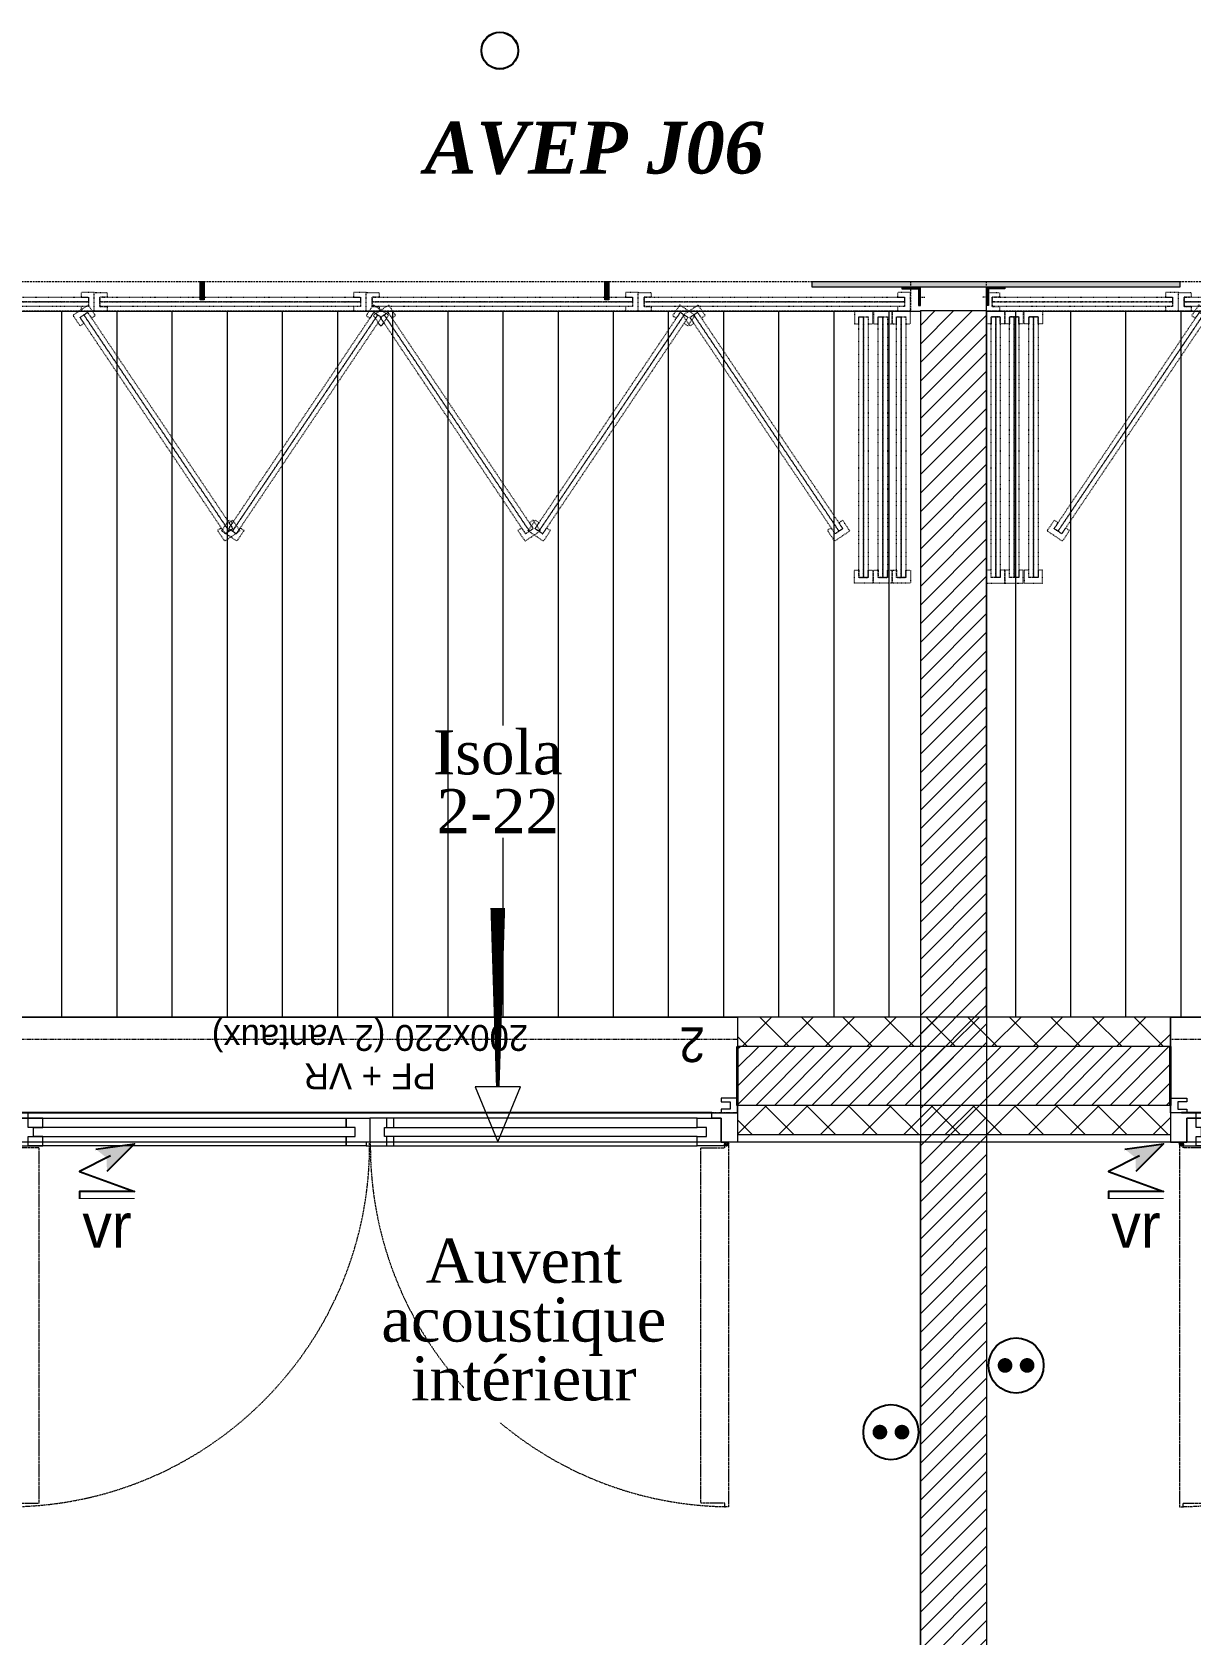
# Model space of a CAD drawing. Header units: centimetres. Extents: x 2191 to 12545, y -680 to 18662.
# Drawn here: x 9674.2 to 9989.4, y 9558.4 to 9994.3 of the extents above; entities that cross this region are included whole.
import ezdxf

# ---------------------------------------------------------------- set-up
doc = ezdxf.new("R2010")
doc.units = ezdxf.units.CM
for name, pattern in [('ACAD_ISO03W100', [0.295276, 0.11811, -0.177165]), ('INTERROMPU2', [0.75, 0.5, -0.25]), ('Style de ligne -11', [0.347222, 0.20828, -0.138942]), ('Style de ligne -12', [0.164042, 0.054681, -0.109361]), ('Style de ligne -13', [0.147638, 0.098425, -0.049213]), ('Style de ligne -5', [0.20828, 0.069425, -0.138855])]:
    doc.linetypes.add(name, pattern=pattern)
for name, color, linetype in [('B Aménagement intérieur', 252, 'Continuous'), ('B GÈnÈral_Hatch', 252, 'Continuous'), ('B Général', 252, 'Continuous'), ('C ANNOTATIONS-prestations', 252, 'Continuous'), ('D SURFACES-shab', 252, 'Continuous'), ('Général', 252, 'Continuous'), ('prlm-EAU-EPEXT', 145, 'Continuous'), ('prlm-VMC', 93, 'Continuous')]:
    doc.layers.add(name, color=color, linetype=linetype)
doc.layers.add('B BATI-lumon', color=252, linetype='Continuous', lineweight=20)
doc.layers.add('prlm-ELEC-CFO', color=1, linetype='Continuous', lineweight=25)
doc.styles.add('Eurostile', font='Eurosti.TTF')
doc.styles.add('Eurostile (bold)', font='Eurostib.TTF')
doc.styles.add('prlm-eau-ep', font='timesbi.ttf', dxfattribs={"height": 18})
doc.styles.add('prlm-elec-cfo', font='comic.ttf', dxfattribs={"height": 12})
doc.styles.add('prlm-vmc', font='pala.ttf', dxfattribs={"height": 14})
doc.styles.add('Times New Roman (bold italic)', font='timesbi.ttf')
pattern_1 = [(225, (-631.107, 4809.0284), (5.656854, -5.656854), []), (315, (-631.107, 4809.0284), (-5.656854, -5.656854), [])]
pattern_2 = [(45, (-631.1073, 4809.0284), (2.4253472, -2.6458333), [])]

# ---------------------------------------------------------------- blocks, each defined once
blk = doc.blocks.new('Groupe-75-1')
at = {"layer": 'B BATI-lumon', "linetype": 'ACAD_ISO03W100', "lineweight": 5, "flags": 128}
for points in [[(10248.17, 5114.39), (10251.67, 5114.39), (10251.67, 5113.15), (10249.75, 5113.15), (10249.75, 5110.64), (10251.67, 5110.64), (10251.67, 5109.39), (10248.17, 5109.39), (10248.17, 5113.39), (10248.17, 5113.39)], [(10249.75, 5113.15), (10320.6, 5113.15), (10320.6, 5111.9), (10249.75, 5111.9)], [(10322.17, 5114.39), (10318.67, 5114.39), (10318.67, 5113.15), (10320.6, 5113.15), (10320.6, 5110.64), (10318.67, 5110.64), (10318.67, 5109.39), (10322.17, 5109.39), (10322.17, 5113.39), (10322.17, 5113.39)], [(10249.75, 5111.9), (10320.6, 5111.9), (10320.6, 5110.65), (10249.75, 5110.65)]]:
    blk.add_lwpolyline(points, close=True, dxfattribs=at)
blk = doc.blocks.new('Groupe-76-1')
at = {"layer": 'B BATI-lumon', "linetype": 'ACAD_ISO03W100', "lineweight": 5, "flags": 128}
for points in [[(10322.17, 5114.39), (10325.67, 5114.39), (10325.67, 5113.15), (10323.75, 5113.15), (10323.75, 5110.64), (10325.67, 5110.64), (10325.67, 5109.39), (10322.17, 5109.39), (10322.17, 5113.39), (10322.17, 5113.39)], [(10323.75, 5113.15), (10394.6, 5113.15), (10394.6, 5111.9), (10323.75, 5111.9)], [(10396.17, 5114.39), (10392.67, 5114.39), (10392.67, 5113.15), (10394.6, 5113.15), (10394.6, 5110.64), (10392.67, 5110.64), (10392.67, 5109.39), (10396.17, 5109.39), (10396.17, 5113.39), (10396.17, 5113.39)], [(10323.75, 5111.9), (10394.6, 5111.9), (10394.6, 5110.65), (10323.75, 5110.65)]]:
    blk.add_lwpolyline(points, close=True, dxfattribs=at)
blk = doc.blocks.new('Groupe-77-1')
at = {"layer": 'B BATI-lumon', "linetype": 'ACAD_ISO03W100', "lineweight": 5, "flags": 128}
for points in [[(10396.17, 5114.39), (10399.67, 5114.39), (10399.67, 5113.15), (10397.75, 5113.15), (10397.75, 5110.64), (10399.67, 5110.64), (10399.67, 5109.39), (10396.17, 5109.39), (10396.17, 5113.39), (10396.17, 5113.39)], [(10397.75, 5113.15), (10468.6, 5113.15), (10468.6, 5111.9), (10397.75, 5111.9)], [(10470.17, 5114.39), (10466.67, 5114.39), (10466.67, 5113.15), (10468.6, 5113.15), (10468.6, 5110.64), (10466.67, 5110.64), (10466.67, 5109.39), (10470.17, 5109.39), (10470.17, 5113.39), (10470.17, 5113.39)], [(10397.75, 5111.9), (10468.6, 5111.9), (10468.6, 5110.65), (10397.75, 5110.65)]]:
    blk.add_lwpolyline(points, close=True, dxfattribs=at)
blk = doc.blocks.new('Groupe-78-1')
at = {"layer": 'B BATI-lumon', "linetype": 'ACAD_ISO03W100', "lineweight": 5, "flags": 128}
for points in [[(10470.17, 5114.39), (10473.67, 5114.39), (10473.67, 5113.15), (10471.75, 5113.15), (10471.75, 5110.64), (10473.67, 5110.64), (10473.67, 5109.39), (10470.17, 5109.39), (10470.17, 5113.39), (10470.17, 5113.39)], [(10471.75, 5113.15), (10542.6, 5113.15), (10542.6, 5111.9), (10471.75, 5111.9)], [(10544.17, 5114.39), (10540.67, 5114.39), (10540.67, 5113.15), (10542.6, 5113.15), (10542.6, 5110.64), (10540.67, 5110.64), (10540.67, 5109.39), (10544.17, 5109.39), (10544.17, 5113.39), (10544.17, 5113.39)], [(10471.75, 5111.9), (10542.6, 5111.9), (10542.6, 5110.65), (10471.75, 5110.65)]]:
    blk.add_lwpolyline(points, close=True, dxfattribs=at)
blk = doc.blocks.new('Groupe-79-1')
at = {"layer": 'B BATI-lumon', "linetype": 'ACAD_ISO03W100', "lineweight": 5, "flags": 128}
for points in [[(10539.17, 5109.39), (10539.17, 5105.89), (10540.41, 5105.89), (10540.41, 5107.81), (10542.92, 5107.81), (10542.92, 5105.89), (10544.17, 5105.89), (10544.17, 5109.39), (10540.17, 5109.39), (10540.17, 5109.39)], [(10540.41, 5036.97), (10540.41, 5107.81), (10541.66, 5107.81), (10541.66, 5036.97)], [(10541.66, 5036.97), (10541.66, 5107.81), (10542.91, 5107.81), (10542.91, 5036.97)], [(10539.17, 5035.39), (10539.17, 5038.89), (10540.41, 5038.89), (10540.41, 5036.97), (10542.92, 5036.97), (10542.92, 5038.89), (10544.17, 5038.89), (10544.17, 5035.39), (10540.17, 5035.39), (10540.17, 5035.39)]]:
    blk.add_lwpolyline(points, close=True, dxfattribs=at)
blk = doc.blocks.new('Groupe-80-1')
at = {"layer": 'B BATI-lumon', "linetype": 'ACAD_ISO03W100', "lineweight": 5, "flags": 128}
for points in [[(10534.17, 5109.39), (10534.17, 5105.89), (10535.41, 5105.89), (10535.41, 5107.81), (10537.92, 5107.81), (10537.92, 5105.89), (10539.17, 5105.89), (10539.17, 5109.39), (10535.17, 5109.39), (10535.17, 5109.39)], [(10535.41, 5036.97), (10535.41, 5107.81), (10536.66, 5107.81), (10536.66, 5036.97)], [(10536.66, 5036.97), (10536.66, 5107.81), (10537.91, 5107.81), (10537.91, 5036.97)], [(10534.17, 5035.39), (10534.17, 5038.89), (10535.41, 5038.89), (10535.41, 5036.97), (10537.92, 5036.97), (10537.92, 5038.89), (10539.17, 5038.89), (10539.17, 5035.39), (10535.17, 5035.39), (10535.17, 5035.39)]]:
    blk.add_lwpolyline(points, close=True, dxfattribs=at)
blk = doc.blocks.new('Groupe-81-1')
at = {"layer": 'B BATI-lumon', "linetype": 'ACAD_ISO03W100', "lineweight": 5, "flags": 128}
for points in [[(10528.92, 5109.39), (10528.92, 5105.89), (10530.16, 5105.89), (10530.16, 5107.81), (10532.67, 5107.81), (10532.67, 5105.89), (10533.92, 5105.89), (10533.92, 5109.39), (10529.92, 5109.39), (10529.92, 5109.39)], [(10530.16, 5036.97), (10530.16, 5107.81), (10531.41, 5107.81), (10531.41, 5036.97)], [(10531.41, 5036.97), (10531.41, 5107.81), (10532.66, 5107.81), (10532.66, 5036.97)], [(10528.92, 5035.39), (10528.92, 5038.89), (10530.16, 5038.89), (10530.16, 5036.97), (10532.67, 5036.97), (10532.67, 5038.89), (10533.92, 5038.89), (10533.92, 5035.39), (10529.92, 5035.39), (10529.92, 5035.39)]]:
    blk.add_lwpolyline(points, close=True, dxfattribs=at)
blk = doc.blocks.new('Groupe-82-1')
at = {"layer": 'B BATI-lumon', "linetype": 'ACAD_ISO03W100', "lineweight": 5, "flags": 128}
for points in [[(10486.43, 5111.03), (10488.38, 5108.13), (10487.35, 5107.44), (10486.27, 5109.03), (10484.2, 5107.64), (10485.27, 5106.04), (10484.23, 5105.34), (10482.27, 5108.25), (10485.59, 5110.48), (10485.59, 5110.48)], [(10485.24, 5108.34), (10524.74, 5049.52), (10523.7, 5048.83), (10484.2, 5107.64)], [(10486.27, 5109.03), (10525.77, 5050.22), (10524.74, 5049.52), (10485.24, 5108.34)], [(10527.68, 5049.6), (10525.73, 5052.51), (10524.7, 5051.82), (10525.77, 5050.22), (10523.7, 5048.83), (10522.62, 5050.42), (10521.58, 5049.72), (10523.53, 5046.82), (10526.85, 5049.05), (10526.85, 5049.05)]]:
    blk.add_lwpolyline(points, close=True, dxfattribs=at)
blk = doc.blocks.new('Groupe-83-1')
at = {"layer": 'B BATI-lumon', "linetype": 'ACAD_ISO03W100', "lineweight": 5, "flags": 128}
for points in [[(10482.63, 5108.34), (10443.13, 5049.52), (10442.09, 5050.22), (10481.59, 5109.03)], [(10483.67, 5107.64), (10444.17, 5048.83), (10443.13, 5049.52), (10482.63, 5108.34)], [(10481.44, 5111.03), (10479.49, 5108.13), (10480.52, 5107.44), (10481.59, 5109.03), (10483.67, 5107.64), (10482.6, 5106.04), (10483.64, 5105.34), (10485.59, 5108.25), (10482.27, 5110.48), (10482.27, 5110.48)], [(10440.18, 5049.6), (10442.14, 5052.51), (10443.17, 5051.82), (10442.09, 5050.22), (10444.17, 5048.83), (10445.24, 5050.42), (10446.29, 5049.72), (10444.34, 5046.82), (10441.02, 5049.05), (10441.02, 5049.05)]]:
    blk.add_lwpolyline(points, close=True, dxfattribs=at)
blk = doc.blocks.new('Groupe-84-1')
at = {"layer": 'B BATI-lumon', "linetype": 'ACAD_ISO03W100', "lineweight": 5, "flags": 128}
for points in [[(10402.25, 5111.03), (10404.2, 5108.13), (10403.17, 5107.44), (10402.1, 5109.03), (10400.02, 5107.64), (10401.09, 5106.04), (10400.05, 5105.34), (10398.1, 5108.25), (10401.42, 5110.48), (10401.42, 5110.48)], [(10401.06, 5108.34), (10440.56, 5049.52), (10439.52, 5048.83), (10400.02, 5107.64)], [(10402.1, 5109.03), (10441.6, 5050.22), (10440.56, 5049.52), (10401.06, 5108.34)], [(10443.51, 5049.6), (10441.56, 5052.51), (10440.53, 5051.82), (10441.6, 5050.22), (10439.52, 5048.83), (10438.45, 5050.42), (10437.4, 5049.72), (10439.36, 5046.82), (10442.68, 5049.05), (10442.68, 5049.05)]]:
    blk.add_lwpolyline(points, close=True, dxfattribs=at)
blk = doc.blocks.new('Groupe-85-1')
at = {"layer": 'B BATI-lumon', "linetype": 'ACAD_ISO03W100', "lineweight": 5, "flags": 128}
for points in [[(10399.29, 5108.34), (10359.78, 5049.52), (10358.75, 5050.22), (10398.25, 5109.03)], [(10400.32, 5107.64), (10360.82, 5048.83), (10359.78, 5049.52), (10399.29, 5108.34)], [(10398.1, 5111.03), (10396.14, 5108.13), (10397.18, 5107.44), (10398.25, 5109.03), (10400.33, 5107.64), (10399.25, 5106.04), (10400.3, 5105.34), (10402.25, 5108.25), (10398.93, 5110.48), (10398.93, 5110.48)], [(10356.84, 5049.6), (10358.79, 5052.51), (10359.82, 5051.82), (10358.75, 5050.22), (10360.83, 5048.83), (10361.9, 5050.42), (10362.94, 5049.72), (10360.99, 5046.82), (10357.67, 5049.05), (10357.67, 5049.05)]]:
    blk.add_lwpolyline(points, close=True, dxfattribs=at)
blk = doc.blocks.new('Groupe-86-1')
at = {"layer": 'B BATI-lumon', "linetype": 'ACAD_ISO03W100', "lineweight": 5, "flags": 128}
for points in [[(10320.56, 5111.03), (10322.51, 5108.13), (10321.48, 5107.44), (10320.41, 5109.03), (10318.33, 5107.64), (10319.4, 5106.04), (10318.36, 5105.34), (10316.41, 5108.25), (10319.73, 5110.48), (10319.73, 5110.48)], [(10319.37, 5108.34), (10358.87, 5049.52), (10357.83, 5048.83), (10318.33, 5107.64)], [(10320.41, 5109.03), (10359.91, 5050.22), (10358.87, 5049.52), (10319.37, 5108.34)], [(10361.82, 5049.6), (10359.87, 5052.51), (10358.84, 5051.82), (10359.91, 5050.22), (10357.83, 5048.83), (10356.76, 5050.42), (10355.72, 5049.72), (10357.67, 5046.82), (10360.99, 5049.05), (10360.99, 5049.05)]]:
    blk.add_lwpolyline(points, close=True, dxfattribs=at)
blk = doc.blocks.new('Groupe-114-1')
at = {"layer": 'B BATI-lumon', "linetype": 'ACAD_ISO03W100', "lineweight": 5, "flags": 128}
for points in [[(10569.87, 5109.39), (10569.87, 5105.89), (10568.62, 5105.89), (10568.62, 5107.81), (10566.12, 5107.81), (10566.12, 5105.89), (10564.87, 5105.89), (10564.87, 5109.39), (10568.86, 5109.39), (10568.86, 5109.39)], [(10566.12, 5036.97), (10566.12, 5107.81), (10567.37, 5107.81), (10567.37, 5036.97)], [(10567.37, 5036.97), (10567.37, 5107.81), (10568.62, 5107.81), (10568.62, 5036.97)], [(10569.87, 5035.39), (10569.87, 5038.89), (10568.62, 5038.89), (10568.62, 5036.97), (10566.12, 5036.97), (10566.12, 5038.89), (10564.87, 5038.89), (10564.87, 5035.39), (10568.86, 5035.39), (10568.86, 5035.39)]]:
    blk.add_lwpolyline(points, close=True, dxfattribs=at)
blk = doc.blocks.new('Groupe-115-1')
at = {"layer": 'B BATI-lumon', "linetype": 'ACAD_ISO03W100', "lineweight": 5, "flags": 128}
for points in [[(10574.87, 5109.39), (10574.87, 5105.89), (10573.62, 5105.89), (10573.62, 5107.81), (10571.12, 5107.81), (10571.12, 5105.89), (10569.87, 5105.89), (10569.87, 5109.39), (10573.86, 5109.39), (10573.86, 5109.39)], [(10571.12, 5036.97), (10571.12, 5107.81), (10572.37, 5107.81), (10572.37, 5036.97)], [(10572.37, 5036.97), (10572.37, 5107.81), (10573.62, 5107.81), (10573.62, 5036.97)], [(10574.87, 5035.39), (10574.87, 5038.89), (10573.62, 5038.89), (10573.62, 5036.97), (10571.12, 5036.97), (10571.12, 5038.89), (10569.87, 5038.89), (10569.87, 5035.39), (10573.86, 5035.39), (10573.86, 5035.39)]]:
    blk.add_lwpolyline(points, close=True, dxfattribs=at)
blk = doc.blocks.new('Groupe-116-1')
at = {"layer": 'B BATI-lumon', "linetype": 'ACAD_ISO03W100', "lineweight": 5, "flags": 128}
for points in [[(10580.12, 5109.39), (10580.12, 5105.89), (10578.87, 5105.89), (10578.87, 5107.81), (10576.37, 5107.81), (10576.37, 5105.89), (10575.12, 5105.89), (10575.12, 5109.39), (10579.11, 5109.39), (10579.11, 5109.39)], [(10576.37, 5036.97), (10576.37, 5107.81), (10577.62, 5107.81), (10577.62, 5036.97)], [(10577.62, 5036.97), (10577.62, 5107.81), (10578.87, 5107.81), (10578.87, 5036.97)], [(10580.12, 5035.39), (10580.12, 5038.89), (10578.87, 5038.89), (10578.87, 5036.97), (10576.37, 5036.97), (10576.37, 5038.89), (10575.12, 5038.89), (10575.12, 5035.39), (10579.11, 5035.39), (10579.11, 5035.39)]]:
    blk.add_lwpolyline(points, close=True, dxfattribs=at)
blk = doc.blocks.new('Groupe-117-1')
at = {"layer": 'B BATI-lumon', "linetype": 'ACAD_ISO03W100', "lineweight": 5, "flags": 128}
for points in [[(10623.8, 5108.34), (10584.3, 5049.52), (10583.26, 5050.22), (10622.76, 5109.03)], [(10624.84, 5107.64), (10585.34, 5048.83), (10584.3, 5049.52), (10623.8, 5108.34)], [(10622.61, 5111.03), (10620.66, 5108.13), (10621.69, 5107.44), (10622.76, 5109.03), (10624.84, 5107.64), (10623.77, 5106.04), (10624.81, 5105.34), (10626.76, 5108.25), (10623.44, 5110.48), (10623.44, 5110.48)], [(10581.35, 5049.6), (10583.31, 5052.51), (10584.34, 5051.82), (10583.26, 5050.22), (10585.34, 5048.83), (10586.41, 5050.42), (10587.46, 5049.72), (10585.5, 5046.82), (10582.18, 5049.05), (10582.18, 5049.05)]]:
    blk.add_lwpolyline(points, close=True, dxfattribs=at)
blk = doc.blocks.new('Groupe-122-1')
at = {"layer": 'B BATI-lumon', "linetype": 'ACAD_ISO03W100', "lineweight": 5, "flags": 128}
for points in [[(10617.04, 5114.39), (10620.54, 5114.39), (10620.54, 5113.15), (10618.62, 5113.15), (10618.62, 5110.64), (10620.54, 5110.64), (10620.54, 5109.39), (10617.04, 5109.39), (10617.04, 5113.39), (10617.04, 5113.39)], [(10618.62, 5113.15), (10689.46, 5113.15), (10689.46, 5111.9), (10618.62, 5111.9)], [(10691.04, 5114.39), (10687.54, 5114.39), (10687.54, 5113.15), (10689.46, 5113.15), (10689.46, 5110.64), (10687.54, 5110.64), (10687.54, 5109.39), (10691.04, 5109.39), (10691.04, 5113.39), (10691.04, 5113.39)], [(10618.62, 5111.9), (10689.46, 5111.9), (10689.46, 5110.65), (10618.62, 5110.65)]]:
    blk.add_lwpolyline(points, close=True, dxfattribs=at)
blk = doc.blocks.new('Groupe-123-1')
at = {"layer": 'B BATI-lumon', "linetype": 'ACAD_ISO03W100', "lineweight": 5, "flags": 128}
for points in [[(10564.87, 5114.39), (10568.37, 5114.39), (10568.37, 5113.15), (10566.44, 5113.15), (10566.44, 5110.64), (10568.37, 5110.64), (10568.37, 5109.39), (10564.87, 5109.39), (10564.87, 5113.39), (10564.87, 5113.39)], [(10566.44, 5113.15), (10615.46, 5113.15), (10615.46, 5111.9), (10566.44, 5111.9)], [(10617.04, 5114.39), (10613.54, 5114.39), (10613.54, 5113.15), (10615.46, 5113.15), (10615.46, 5110.64), (10613.54, 5110.64), (10613.54, 5109.39), (10617.04, 5109.39), (10617.04, 5113.39), (10617.04, 5113.39)], [(10566.44, 5111.9), (10615.46, 5111.9), (10615.46, 5110.65), (10566.44, 5110.65)]]:
    blk.add_lwpolyline(points, close=True, dxfattribs=at)
blk = doc.blocks.new('Groupe-124-1')
at = {"layer": 'B GÈnÈral_Hatch', "linetype": 'Continuous', "lineweight": 0, "true_color": 0xdddddd}
for points in [[(10351.03, 5117.39), (10352.13, 5117.39), (10352.13, 5112.39), (10351.03, 5112.39)], [(10461.03, 5117.39), (10462.13, 5117.39), (10462.13, 5112.39), (10461.03, 5112.39)]]:
    blk.add_hatch(color=254, dxfattribs=at).paths.add_polyline_path(points)
at = {"layer": 'B Général', "color": 7, "linetype": 'INTERROMPU2', "lineweight": 13, "flags": 128}
for points in [[(9810.48, 5117.39), (10544.17, 5117.39), (10544.17, 5109.39), (9810.48, 5109.39)], [(10564.87, 5117.39), (11283.04, 5117.39), (11283.04, 5109.39), (10564.87, 5109.39)]]:
    blk.add_lwpolyline(points, close=True, dxfattribs=at)
at = {"layer": 'B Général', "color": 7, "linetype": 'Continuous', "lineweight": 5, "flags": 128}
for points in [[(10351.03, 5117.39), (10352.13, 5117.39), (10352.13, 5112.39), (10351.03, 5112.39)], [(10461.03, 5117.39), (10462.13, 5117.39), (10462.13, 5112.39), (10461.03, 5112.39)]]:
    blk.add_lwpolyline(points, close=True, dxfattribs=at)
at = {"layer": 'B BATI-lumon'}
for name in ['Groupe-75-1', 'Groupe-76-1', 'Groupe-77-1', 'Groupe-78-1', 'Groupe-123-1', 'Groupe-122-1', 'Groupe-86-1', 'Groupe-85-1', 'Groupe-84-1', 'Groupe-83-1', 'Groupe-82-1', 'Groupe-81-1', 'Groupe-80-1', 'Groupe-79-1', 'Groupe-114-1', 'Groupe-115-1', 'Groupe-116-1', 'Groupe-117-1']:
    blk.add_blockref(name, (0, 0), dxfattribs=at)
blk = doc.blocks.new('Groupe-133-1')
at = {"layer": 'B Général', "color": 7, "linetype": 'Continuous', "lineweight": 5}
for p, q in [((10572.71, 5109.39), (10572.71, 4917.39)), ((10587.71, 5109.39), (10587.71, 4917.39)), ((10602.71, 5109.39), (10602.71, 4917.39)), ((10617.71, 5109.39), (10617.71, 4917.39)), ((10632.71, 5109.39), (10632.71, 4917.39)), ((10647.71, 5109.39), (10647.71, 4917.39)), ((10662.71, 5109.39), (10662.71, 4917.39)), ((10677.71, 5109.39), (10677.71, 4917.39)), ((10692.71, 5109.39), (10692.71, 4917.39)), ((10707.71, 5109.39), (10707.71, 4917.39)), ((10722.71, 5109.39), (10722.71, 4917.39)), ((10737.71, 5109.39), (10737.71, 4917.39)), ((10752.71, 5109.39), (10752.71, 4917.39)), ((10767.71, 5109.39), (10767.71, 4917.39)), ((10782.71, 5109.39), (10782.71, 4917.39)), ((10797.71, 5109.39), (10797.71, 4917.39)), ((10812.71, 5109.39), (10812.71, 4917.39)), ((10827.71, 5109.39), (10827.71, 4917.39)), ((10842.71, 5109.39), (10842.71, 4917.39)), ((10857.71, 5109.39), (10857.71, 4917.39)), ((10872.71, 5109.39), (10872.71, 4917.39)), ((10887.71, 5109.39), (10887.71, 4917.39)), ((10902.71, 5109.39), (10902.71, 4917.39)), ((10917.71, 5109.39), (10917.71, 4917.39)), ((10932.71, 5109.39), (10932.71, 4917.39)), ((10947.71, 5109.39), (10947.71, 4917.39)), ((10962.71, 5109.39), (10962.71, 4917.39)), ((10977.71, 5109.39), (10977.71, 4917.39)), ((10992.71, 5109.39), (10992.71, 4917.39)), ((11007.71, 5109.39), (11007.71, 4917.39)), ((11022.71, 5109.39), (11022.71, 4917.39)), ((11037.71, 5109.39), (11037.71, 4917.39)), ((11052.71, 5109.39), (11052.71, 4917.39)), ((11067.71, 5109.39), (11067.71, 4917.39)), ((11082.71, 5109.39), (11082.71, 4917.39)), ((11097.71, 5109.39), (11097.71, 4917.39)), ((11112.71, 5109.39), (11112.71, 4917.39)), ((11127.71, 5109.39), (11127.71, 4917.39)), ((11142.71, 5109.39), (11142.71, 4917.39)), ((11157.71, 5109.39), (11157.71, 4917.39)), ((11172.71, 5109.39), (11172.71, 4917.39)), ((11187.71, 5109.39), (11187.71, 4917.39)), ((11202.71, 5109.39), (11202.71, 4917.39)), ((11217.71, 5109.39), (11217.71, 4917.39)), ((11232.71, 5109.39), (11232.71, 4917.39)), ((11247.71, 5109.39), (11247.71, 4917.39)), ((11262.71, 5109.39), (11262.71, 4917.39)), ((11277.71, 5109.39), (11277.71, 4917.39))]:
    blk.add_line(p, q, dxfattribs=at)
at = {"layer": 'B Général', "color": 7, "linetype": 'Continuous', "lineweight": 5, "flags": 128}
blk.add_lwpolyline([(10564.87, 5109.39), (11283.04, 5109.39), (11283.04, 4917.39), (10564.87, 4917.39)], close=True, dxfattribs=at)
blk = doc.blocks.new('Groupe-139-1')
at = {"layer": 'D SURFACES-shab', "color": 1, "lineweight": 18, "true_color": 0xff0000, "flags": 128}
blk.add_lwpolyline([(10564.87, 4883.39), (10564.87, 4300.38), (10694.46, 4300.38), (10694.46, 4524.41), (10729.46, 4524.41), (10729.46, 4455.39), (10998.04, 4455.39), (10998.04, 4883.39)], close=True, dxfattribs=at)
blk = doc.blocks.new('T2 S307 (2D)')
at = {"layer": 'D SURFACES-shab', "color": 1, "lineweight": 18, "true_color": 0xff0000, "flags": 128}
blk.add_lwpolyline([(53.81, -225.58), (53.81, -285.49), (356.81, -285.59), (356.81, 291.51), (4.57, 291.51), (4.57, 34.39), (4.57, 34.39), (4.57, -30.61), (4.57, -30.61), (4.57, -158.57), (34.57, -158.57), (34.57, -225.59)], close=True, dxfattribs=at)
blk = doc.blocks.new('PF 200.220 + VR')
at = {"layer": 'B Général', "color": 7, "linetype": 'Continuous', "lineweight": 13}
for p, q in [((-100, 7), (-100, 17)), ((100, 7), (100, 17))]:
    blk.add_line(p, q, dxfattribs=at)
at = {"layer": 'B Général'}
blk.add_line((-93, 9), (97, 9), dxfattribs=at)
at = {"layer": 'B Général', "color": 7, "linetype": 'Continuous', "lineweight": 35}
for p, q in [((-100, 7), (-100, -9)), ((100, 7), (100, -9))]:
    blk.add_line(p, q, dxfattribs=at)
at = {"layer": 'B Général', "color": 7, "linetype": 'Style de ligne -13', "lineweight": 5, "flags": 128}
for points in [[(-97.5, 116.12), (-96.5, 116.12), (-96.5, 115.12), (-90, 115.12), (-90, 18.5), (-96.5, 18.5), (-96.5, 17.5), (-97.5, 17.5)], [(97.5, 116.12), (96.5, 116.12), (96.5, 115.12), (90, 115.12), (90, 18.5), (96.5, 18.5), (96.5, 17.5), (97.5, 17.5)]]:
    blk.add_lwpolyline(points, close=True, dxfattribs=at)
at = {"layer": 'B Général', "color": 7, "linetype": 'Continuous', "lineweight": 5, "flags": 128}
for points in [[(-89, 15.5), (-91.5, 15.5), (-91.5, 13), (-89, 13), (-89, 10.5), (-95.5, 10.5), (-95.5, 17), (-96.5, 17), (-96.5, 18), (-89, 18)], [(-6.5, 15.5), (-4, 15.5), (-4, 13), (-6.5, 13), (-6.5, 10.5), (0, 10.5), (0, 17), (1, 17), (1, 18), (-6.5, 18)], [(6.5, 15.5), (4, 15.5), (4, 13), (6.5, 13), (6.5, 10.5), (0, 10.5), (0, 17), (1, 17), (1, 18), (6.5, 18)], [(89, 15.5), (91.5, 15.5), (91.5, 13), (89, 13), (89, 10.5), (95.5, 10.5), (95.5, 17), (96.5, 17), (96.5, 18), (89, 18)]]:
    blk.add_lwpolyline(points, close=True, dxfattribs=at)
at = {"layer": 'B Général', "lineweight": 5, "flags": 128}
for points in [[(-4.5, 18), (-89, 18), (-89, 15.5), (-4.5, 15.5)], [(6.5, 18), (93, 18), (93, 15.5), (6.5, 15.5)], [(-93, 10.5), (-93, 9), (-100, 9), (-100, 17), (-95.5, 17), (-95.5, 10.5)], [(93, 10.5), (93, 9), (100, 9), (100, 17), (95.5, 17), (95.5, 10.5)], [(-100, 9), (-100, 5), (-95.5, 5), (-95.5, 6), (-98, 6), (-98, 8), (-95.5, 8), (-95.5, 9)], [(-4.5, 13), (-89, 13), (-89, 10.5), (-4.5, 10.5)], [(6.5, 13), (93, 13), (93, 10.5), (6.5, 10.5)], [(100, 9), (100, 5), (95.5, 5), (95.5, 6), (98, 6), (98, 8), (95.5, 8), (95.5, 9)]]:
    blk.add_lwpolyline(points, close=True, dxfattribs=at)
at = {"layer": 'B Général', "color": 7, "linetype": 'Style de ligne -11', "lineweight": 5, "flags": 128}
blk.add_lwpolyline([(-100, 9), (100, 9), (100, -11), (-100, -11)], close=True, dxfattribs=at)
at = {"layer": 'B Général', "lineweight": 13, "flags": 128}
blk.add_lwpolyline([(100, -9), (100, -17), (-100, -17), (-100, -9)], dxfattribs=at)
at = {"layer": 'B Général'}
for centre in [(-97, 17.5), (97, 17.5)]:
    blk.add_circle(centre, 0.5, dxfattribs=at)
at = {"layer": 'B Général', "color": 7, "linetype": 'Style de ligne -12', "lineweight": 5}
for centre, start, end in [((-98.46, 17.77), 359.5523, 89.0018), ((98.46, 17.77), 90.9982, 180.4485)]:
    blk.add_arc(centre, 98.37, start, end, dxfattribs=at)
at = {"layer": 'B Général', "insert": (0, 2.65), "char_height": 7.059, "attachment_point": 2, "rotation": 360, "line_spacing_factor": 0.894142, "style": 'Eurostile'}
blk.add_mtext('PF + VR', dxfattribs=at)
at = {"layer": 'C ANNOTATIONS-prestations', "rotation": 360, "line_spacing_factor": 0.894142}
for s, insert, char_height, attachment_point, style in [('2', (-91.15, -4.77), 9.41, 1, 'Eurostile (bold)'), ('200x220 (2 vantaux) ', (0, -7.82), 7.059, 2, 'Eurostile')]:
    blk.add_mtext(s, dxfattribs=dict(at, insert=insert, char_height=char_height, attachment_point=attachment_point, style=style))
blk = doc.blocks.new('Groupe-157-1')
at = {"layer": 'B Général', "color": 7, "linetype": 'Continuous', "lineweight": 5}
for p, q in [((9818.33, 5109.39), (9818.33, 4917.39)), ((9833.33, 5109.39), (9833.33, 4917.39)), ((9848.33, 5109.39), (9848.33, 4917.39)), ((9863.33, 5109.39), (9863.33, 4917.39)), ((9878.33, 5109.39), (9878.33, 4917.39)), ((9893.33, 5109.39), (9893.33, 4917.39)), ((9908.33, 5109.39), (9908.33, 4917.39)), ((9923.33, 5109.39), (9923.33, 4917.39)), ((9938.33, 5109.39), (9938.33, 4917.39)), ((9953.33, 5109.39), (9953.33, 4917.39)), ((9968.33, 5109.39), (9968.33, 4917.39)), ((9983.33, 5109.39), (9983.33, 4917.39)), ((9998.33, 5109.39), (9998.33, 4917.39)), ((10013.33, 5109.39), (10013.33, 4917.39)), ((10028.33, 5109.39), (10028.33, 4917.39)), ((10043.33, 5109.39), (10043.33, 4917.39)), ((10058.33, 5109.39), (10058.33, 4917.39)), ((10073.33, 5109.39), (10073.33, 4917.39)), ((10088.33, 5109.39), (10088.33, 4917.39)), ((10103.33, 5109.39), (10103.33, 4917.39)), ((10118.33, 5109.39), (10118.33, 4917.39)), ((10133.33, 5109.39), (10133.33, 4917.39)), ((10148.33, 5109.39), (10148.33, 4917.39)), ((10163.33, 5109.39), (10163.33, 4917.39)), ((10178.33, 5109.39), (10178.33, 4917.39)), ((10193.33, 5109.39), (10193.33, 4917.39)), ((10208.33, 5109.39), (10208.33, 4917.39)), ((10223.33, 5109.39), (10223.33, 4917.39)), ((10238.33, 5109.39), (10238.33, 4917.39)), ((10253.33, 5109.39), (10253.33, 4917.39)), ((10268.33, 5109.39), (10268.33, 4917.39)), ((10283.33, 5109.39), (10283.33, 4917.39)), ((10298.33, 5109.39), (10298.33, 4917.39)), ((10313.33, 5109.39), (10313.33, 4917.39)), ((10328.33, 5109.39), (10328.33, 4917.39)), ((10343.33, 5109.39), (10343.33, 4917.39)), ((10358.33, 5109.39), (10358.33, 4917.39)), ((10373.33, 5109.39), (10373.33, 4917.39)), ((10388.33, 5109.39), (10388.33, 4917.39)), ((10403.33, 5109.39), (10403.33, 4917.39)), ((10418.33, 5109.39), (10418.33, 4917.39)), ((10433.33, 5109.39), (10433.33, 4917.39)), ((10448.33, 5109.39), (10448.33, 4917.39)), ((10463.33, 5109.39), (10463.33, 4917.39)), ((10478.33, 5109.39), (10478.33, 4917.39)), ((10493.33, 5109.39), (10493.33, 4917.39)), ((10508.33, 5109.39), (10508.33, 4917.39)), ((10523.33, 5109.39), (10523.33, 4917.39)), ((10538.33, 5109.39), (10538.33, 4917.39))]:
    blk.add_line(p, q, dxfattribs=at)
at = {"layer": 'B Général', "color": 7, "linetype": 'Continuous', "lineweight": 13, "flags": 128}
blk.add_lwpolyline([(9810.48, 5109.39), (10546.87, 5109.39), (10546.87, 4917.39), (9810.48, 4917.39)], close=True, dxfattribs=at)
blk = doc.blocks.new('Groupe-158-1')
at = {"layer": 'B GÈnÈral_Hatch', "linetype": 'Continuous', "lineweight": 0, "true_color": 0xdddddd}
for points in [[(10517.48, 5117.39), (10617.48, 5117.39), (10617.48, 5115.89), (10517.48, 5115.89)], [(10546.87, 5112.05), (10546.87, 5115.89), (10541.87, 5115.89), (10541.87, 5115.39), (10546.37, 5115.39), (10546.37, 5110.89), (10546.87, 5110.89)], [(10564.87, 5112.05), (10564.87, 5115.89), (10569.87, 5115.89), (10569.87, 5115.39), (10565.37, 5115.39), (10565.37, 5110.89), (10564.87, 5110.89)]]:
    blk.add_hatch(color=254, dxfattribs=at).paths.add_polyline_path(points)
at = {"layer": 'B Général', "color": 7, "linetype": 'Style de ligne -5', "lineweight": 5}
for p, q in [((10546.37, 5113.14), (10548.08, 5113.14)), ((10565.37, 5113.14), (10563.65, 5113.14))]:
    blk.add_line(p, q, dxfattribs=at)
at = {"layer": 'B Général', "color": 7, "linetype": 'Continuous', "lineweight": 5, "flags": 128}
for points in [[(10517.48, 5117.39), (10617.48, 5117.39), (10617.48, 5115.89), (10517.48, 5115.89)], [(10546.87, 5112.05), (10546.87, 5115.89), (10541.87, 5115.89), (10541.87, 5115.39), (10546.37, 5115.39), (10546.37, 5110.89), (10546.87, 5110.89)], [(10564.87, 5112.05), (10564.87, 5115.89), (10569.87, 5115.89), (10569.87, 5115.39), (10565.37, 5115.39), (10565.37, 5110.89), (10564.87, 5110.89)]]:
    blk.add_lwpolyline(points, close=True, dxfattribs=at)
blk = doc.blocks.new('xi.epext')
at = {"layer": 'prlm-EAU-EPEXT', "color": 0, "linetype": 'ByBlock', "lineweight": -2}
blk.add_circle((0, 0), 5, dxfattribs=at)
blk = doc.blocks.new('Groupe-163-1')
at = {"layer": 'prlm-EAU-EPEXT'}
blk.add_blockref('xi.epext', (10432.48, 5180.18), dxfattribs=at)
at = {"layer": 'prlm-EAU-EPEXT', "insert": (10411.99, 5160.77), "char_height": 13.989, "width": 127.276, "attachment_point": 1, "line_spacing_factor": 1.004802, "style": 'Times New Roman (bold italic)'}
blk.add_mtext('AVEP J06', dxfattribs=at)
blk = doc.blocks.new('xi.EA')
at = {"layer": 'prlm-VMC', "color": 0, "linetype": 'ByBlock', "lineweight": 5, "flags": 128}
blk.add_lwpolyline([(-6.17, -15), (6.17, -15), (0, 0)], close=True, dxfattribs=at)
at = {"layer": 'prlm-VMC', "color": 0, "linetype": 'ByBlock', "lineweight": -2, "flags": 128}
blk.add_lwpolyline([(0, -15, 1, 4, 0), (0, -63.63, 1, 1, 0)], format="xyseb", dxfattribs=at)
at = {"layer": 'prlm-VMC', "color": 0, "linetype": 'ByBlock', "lineweight": 5}
blk.add_solid([(0, 0), (6.17, -15), (-6.17, -15), (0, 0)], dxfattribs=at)
blk = doc.blocks.new('xi.PC')
at = {"color": 0, "lineweight": 5}
blk.add_wipeout([(-7.5, -7.5), (7.5, -7.5), (7.5, 7.5), (-7.5, 7.5)], dxfattribs=at).dxf.layer = 'prlm-ELEC-CFO'
at = {"layer": 'prlm-ELEC-CFO', "color": 0, "linetype": 'ByBlock', "lineweight": 5, "const_width": 2}
for points in [[(-4, 0, 1), (-2, 0, 1)], [(2, 0, 1), (4, 0, 1)]]:
    blk.add_lwpolyline(points, format="xyb", close=True, dxfattribs=at)
at = {"layer": 'prlm-ELEC-CFO', "color": 0, "linetype": 'ByBlock', "lineweight": -2}
blk.add_circle((0, 0), 7.5, dxfattribs=at)
blk = doc.blocks.new('xi.VR')
at = {"layer": 'prlm-ELEC-CFO', "lineweight": 5}
blk.add_hatch(color=0, dxfattribs=at).paths.add_polyline_path([(-3, 6), (-0.1, 3.7), (0, 0), (7.5, 7.5)])
at = {"layer": 'prlm-ELEC-CFO', "color": 0}
for points in [[(-3, 6), (7.5, 7.5), (0, 0)], [(0.95, 4.23), (-7.5, 0), (7.5, -5.5), (-7.5, -5.5), (-7.5, -7.5), (7.5, -7.5)]]:
    blk.add_lwpolyline(points, dxfattribs=at)

msp = doc.modelspace()

# ---------------------------------------------------------------- hatches: boundary and pattern name
at = {"layer": 'B GÈnÈral_Hatch', "linetype": 'Continuous', "lineweight": 5}
h = msp.add_hatch(dxfattribs=at)
h.set_pattern_fill('50_BETON', style=0, pattern_type=2)
h.set_pattern_definition(pattern_2)
h.paths.add_polyline_path([(9915.76, 9109.41), (9933.76, 9109.41), (9933.76, 9918.53), (9915.76, 9918.53)])
at = {"layer": 'B GÈnÈral_Hatch', "linetype": 'Continuous', "lineweight": 5, "true_color": 0x808080}
h = msp.add_hatch(dxfattribs=at)
h.set_pattern_fill('02_ISOLANT', color=8, angle=180, style=0, pattern_type=2)
h.set_pattern_definition(pattern_1)
h.paths.add_polyline_path([(9983.76, 9718.42), (9983.76, 9726.42), (9866.07, 9726.42), (9866.07, 9718.42)])
at = {"layer": 'B GÈnÈral_Hatch', "linetype": 'Continuous', "lineweight": 5}
h = msp.add_hatch(dxfattribs=at)
h.set_pattern_fill('50_BETON', style=0, pattern_type=2)
h.set_pattern_definition(pattern_2)
h.paths.add_polyline_path([(9983.76, 9702.42), (9983.76, 9718.42), (9866.07, 9718.42), (9866.07, 9702.42)])
at = {"layer": 'B GÈnÈral_Hatch', "linetype": 'Continuous', "lineweight": 5, "true_color": 0x808080}
h = msp.add_hatch(dxfattribs=at)
h.set_pattern_fill('02_ISOLANT', color=8, angle=180, style=0, pattern_type=2)
h.set_pattern_definition(pattern_1)
h.paths.add_polyline_path([(9983.76, 9694.42), (9983.76, 9702.42), (9866.07, 9702.42), (9866.07, 9694.42)])

# ---------------------------------------------------------------- linework, layer by layer
at = {"layer": 'B Général', "color": 7, "linetype": 'Continuous', "lineweight": 18}
for p, q in [((9915.76, 9918.53), (9915.76, 9109.41)), ((9933.76, 9918.53), (9933.76, 9109.41)), ((9983.76, 9718.42), (9866.07, 9718.42)), ((9983.76, 9702.42), (9866.07, 9702.42))]:
    msp.add_line(p, q, dxfattribs=at)
at = {"layer": 'B Général', "color": 7, "linetype": 'Continuous', "lineweight": 5}
for p, q in [((9915.76, 9918.53), (9915.76, 9109.41)), ((9915.76, 9918.53), (9933.76, 9918.53)), ((9933.76, 9918.53), (9933.76, 9109.41)), ((9983.76, 9726.42), (9866.07, 9726.42)), ((9983.76, 9718.42), (9866.07, 9718.42)), ((9983.76, 9702.42), (9866.07, 9702.42)), ((9983.76, 9694.42), (9866.07, 9694.42)), ((9983.76, 9694.42), (9866.07, 9694.42)), ((9983.76, 9692.42), (9866.07, 9692.42))]:
    msp.add_line(p, q, dxfattribs=at)
at = {"layer": 'B Général', "color": 7, "linetype": 'Continuous', "lineweight": 13}
for p, q in [((9866.07, 9726.42), (9866.07, 9692.42)), ((9983.76, 9726.42), (9866.07, 9726.42)), ((9983.76, 9726.42), (9983.76, 9692.42)), ((9983.76, 9692.42), (9866.07, 9692.42))]:
    msp.add_line(p, q, dxfattribs=at)
at = {"layer": 'D SURFACES-shab', "color": 30, "linetype": 'Continuous', "lineweight": 5, "true_color": 0xff6633, "flags": 128}
for points in [[(9915.76, 9726.42), (9179.38, 9726.42), (9179.38, 9918.42), (9915.76, 9918.42)], [(10651.93, 9726.42), (9933.76, 9726.42), (9933.76, 9918.42), (10651.93, 9918.42)]]:
    msp.add_lwpolyline(points, close=True, dxfattribs=at)

# ---------------------------------------------------------------- block references
at = {"layer": 'B Aménagement intérieur', "color": 7}
for name, p in [('T2 S307 (2D)', (9558.95, 9400.9)), ('Groupe-139-1', (-631.11, 4809.03))]:
    msp.add_blockref(name, p, dxfattribs=at)
at = {"layer": 'B BATI-lumon', "color": 7}
msp.add_blockref('Groupe-124-1', (-631.11, 4809.03), dxfattribs=at)
at = {"layer": 'B Général', "color": 7}
for name in ['Groupe-158-1', 'Groupe-157-1', 'Groupe-133-1']:
    msp.add_blockref(name, (-631.11, 4809.03), dxfattribs=at)
at = {"layer": 'B Général', "color": 7, "rotation": 180}
for p in [(9766.07, 9709.42), (10083.76, 9709.42)]:
    msp.add_blockref('PF 200.220 + VR', p, dxfattribs=at)
at = {"layer": 'Général', "color": 7}
msp.add_blockref('Groupe-163-1', (-631.11, 4809.03), dxfattribs=at)
at = {"layer": 'prlm-EAU-EPEXT'}
msp.add_blockref('xi.epext', (9801.41, 9989.27), dxfattribs=at)
at = {"layer": 'prlm-ELEC-CFO'}
for p in [(9694.54, 9684.48), (9974.39, 9684.48)]:
    msp.add_blockref('xi.VR', p, dxfattribs=at)
at = {"layer": 'prlm-VMC', "rotation": 179.9999999895546}
msp.add_blockref('xi.EA', (9800.84, 9692.48), dxfattribs=at)

# ---------------------------------------------------------------- texts
at = {"layer": 'prlm-EAU-EPEXT', "insert": (9780.92, 9969.87), "char_height": 14, "width": 127.276, "attachment_point": 1, "style": 'prlm-eau-ep'}
msp.add_mtext('AVEP J06', dxfattribs=at)

# ---------------------------------------------------------------- next in the draw order: block references
at = {"layer": 'prlm-ELEC-CFO'}
for p in [(9941.8, 9631.71), (9907.76, 9613.57)]:
    msp.add_blockref('xi.PC', p, dxfattribs=at)

# ---------------------------------------------------------------- next in the draw order: texts
at = {"layer": 'prlm-ELEC-CFO', "lineweight": 20, "char_height": 12, "attachment_point": 5, "line_spacing_factor": 0.8, "style": 'prlm-elec-cfo', "bg_fill": 3, "box_fill_scale": 1.1, "bg_fill_color": 256, "bg_fill_transparency": 0}
for insert in [(9694.54, 9669.76), (9974.39, 9669.76)]:
    msp.add_mtext('vr', dxfattribs=dict(at, insert=insert))
at = {"layer": 'prlm-VMC', "insert": (9800.84, 9790.43), "char_height": 12, "width": 17.3979, "attachment_point": 5, "line_spacing_factor": 0.8, "style": 'prlm-vmc', "bg_fill": 3, "box_fill_scale": 1.1, "bg_fill_color": 256, "bg_fill_transparency": 0}
msp.add_mtext('Isola\\P2-22', dxfattribs=at)
at = {"layer": 'prlm-VMC', "insert": (9807.93, 9644.1), "char_height": 12, "width": 20.51, "attachment_point": 5, "line_spacing_factor": 0.8, "style": 'prlm-vmc', "bg_fill": 2}
msp.add_mtext('Auvent acoustique intérieur', dxfattribs=at)

doc.saveas('drawing.dxf')
